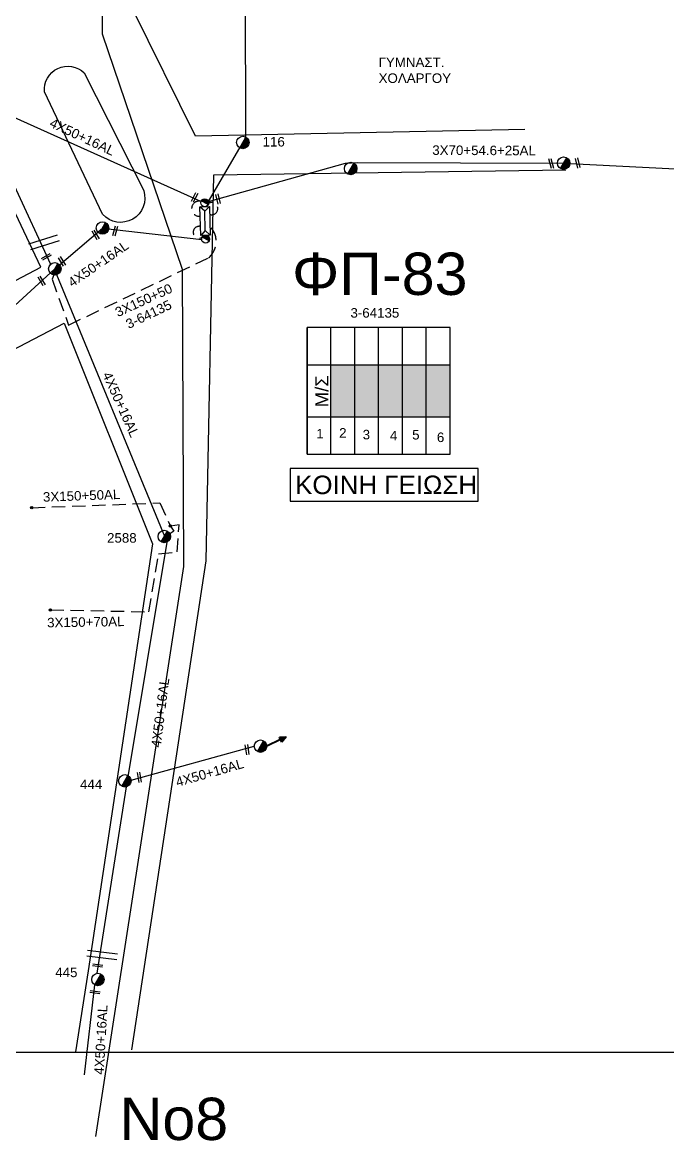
# Model space of a CAD drawing. Header units: millimetres. Extents: x 839 to 3144, y 747 to 1790.
# Drawn here: x 1226.5 to 1348.4, y 747.1 to 958.3 of the extents above; entities that cross this region are included whole.
import ezdxf
from ezdxf.enums import TextEntityAlignment as Align

# ---------------------------------------------------------------- set-up
doc = ezdxf.new("R2010")
doc.units = ezdxf.units.MM
doc.linetypes.add('DASHED', pattern=[19.05, 12.7, -6.35])
for name, color, linetype in [('Ασφαλειοκιβώτια Χ.Τ 6 αναχωρήσεων', 7, 'Continuous'), ('Γέφυρες Εναερίου Δικτύου', 7, 'DASHED'), ('Γυμνά εναέρια ΧΤ και ΦΟΠ (3Φ)   4x50+16AL', 7, 'Continuous'), ('Επίτονοι', 7, 'Continuous'), ('Επιγραφές - Σχήματα', 7, 'Continuous'), ('Καλώδια ΧΤ   3x150+50AL', 7, 'DASHED'), ('Καλώδια ΧΤ   3x150+70AL', 7, 'DASHED'), ('Μηχανική τομή', 7, 'Continuous'), ('Στύλος ΦΜ', 7, 'Continuous'), ('Στύλος ΦΜ @ 1', 7, 'Continuous'), ('Συνδέσεις', 7, 'Continuous'), ('Συνεστραμμένα ΧΤ   3x70+54.6+25AL', 7, 'SYN_LINE'), ('Τομή', 7, 'Continuous'), ('Υποσταθμός εναέριος 2 στύλων', 7, 'Continuous'), ('Υποσταθμός πόλεως', 7, 'Continuous'), ('Υπόβαθρο ΔΕΗ', 7, 'Continuous')]:
    doc.layers.add(name, color=color, linetype=linetype)
doc.styles.get("Standard").update_dxf_attribs({"font": 'ARIAL.TTF'})
doc.linetypes.add('SYN_LINE', pattern='A,0.5,-0.0001,["/\\/\\/\\/",Standard,S=0.1,R=0,X=0,Y=-0.05],-0.25', length=0.7501)

# ---------------------------------------------------------------- blocks, each defined once
blk = doc.blocks.new('ΥΠΑΡΧΩΝ ΤΣΙΜΕΝΤΕΝΙΟΣ ΣΤΥΛΟΣ')
at = {"layer": 'Στύλος ΦΜ'}
blk.add_hatch(color=7, dxfattribs=at).paths.add_polyline_path([(-1.29, -2.28, 0.574793), (2.62, 0, 0.268822), (1.3, 2.27)])
at = {"layer": 'Στύλος ΦΜ', "color": 7}
blk.add_line((-1.29, -2.28), (1.3, 2.27), dxfattribs=at)
blk.add_circle((0, 0), 2.62, dxfattribs=at)
at = {"layer": 'Στύλος ΦΜ', "flags": 4}
for tag, p in [('ΑΡΙΘΜΟΣ', (-4.68, 8.05)), ('ΤΥΠΟΣ', (-4.91, 3.03))]:
    blk.add_attdef(tag, p, '', height=4, dxfattribs=at)
blk = doc.blocks.new('ΤΟΜΗ')
at = {"layer": 'Τομή', "ltscale": 40}
for p, q in [((-5.68, 0), (5.68, 0)), ((5.68, -2.33), (-5.68, -2.33))]:
    blk.add_line(p, q, dxfattribs=at)
blk = doc.blocks.new('ΕΠΙΤΟΝΟΣ')
at = {"layer": 'Επίτονοι', "lineweight": 40, "ltscale": 40}
blk.add_hatch(color=256, dxfattribs=at).paths.add_polyline_path([(-1.13, 6.47), (0, 9.1), (1.13, 6.47)])
for p, q in [((-1.13, 6.47), (0, 9.1)), ((1.13, 6.47), (-1.13, 6.47)), ((-1.13, 6.47), (0, 6.47)), ((0, 9.1), (1.13, 6.47)), ((0, 6.47), (0, 0))]:
    blk.add_line(p, q, dxfattribs=at)
blk = doc.blocks.new('ΥΠΟΣΤΑΘΜΟΣ ΕΝΑΕΡΙΟΣ ΕΠΙ 2 ΣΤΥΛΩΝ')
at = {"layer": 'Υποσταθμός εναέριος 2 στύλων', "linetype": 'Continuous'}
for points in [[(-11.97, -2.11, 0.574793), (-8.45, -0.07, 0.268822), (-9.64, 1.98)], [(9.68, -2.15, 0.574793), (13.19, -0.1, 0.268822), (12.01, 1.95)]]:
    blk.add_hatch(color=256, dxfattribs=at).paths.add_polyline_path(points)
for p, q in [((-11.97, -2.11), (-9.64, 1.98)), ((9.68, -2.15), (12.01, 1.95))]:
    blk.add_line(p, q, dxfattribs=at)
for centre in [(-10.81, -0.07), (10.84, -0.1)]:
    blk.add_circle(centre, 2.36, dxfattribs=at)
at = {"layer": 'Υποσταθμός πόλεως', "linetype": 'Continuous', "ltscale": 40}
blk.add_lwpolyline([(-8.57, 2.82), (8.57, 2.82), (8.57, -2.82), (-8.57, -2.82)], close=True, dxfattribs=at)
for points in [[(-5.75, 0), (-8.57, 2.82)], [(-8.57, -2.82), (-5.75, 0)], [(-5.75, 0), (5.75, 0)], [(5.75, 0), (8.57, 2.82)], [(8.57, -2.82), (5.75, 0)]]:
    blk.add_lwpolyline(points, dxfattribs=at)
at = {"layer": 'Υποσταθμός εναέριος 2 στύλων', "ltscale": 40, "flags": 1}
for tag, p in [('ΜΕΤΑΣΧΗΜΑΤΙΣΜΟΣ', (14.09, 2.51)), ('ΙΣΧΥΣ', (14.07, -0.28)), ('ΑΡΙΘΜΟΣ', (14.19, -3))]:
    blk.add_attdef(tag, p, '', height=1.8, dxfattribs=at)
blk = doc.blocks.new('ΑΣΦΑΛΕΙΟΚΙΒΩΤΙΟ ΥΠΟΣΤΑΘΜΟΥ 6 ΑΝΑΧΩΡΗΣΕΩΝ')
at = {"layer": 'Ασφαλειοκιβώτια Χ.Τ 6 αναχωρήσεων', "ltscale": 40}
for p, q in [((-23.91, 27), (23.91, 27)), ((-9.83, 27), (-9.83, -27)), ((9.83, 27), (9.83, -27)), ((-23.91, 18), (23.91, 18)), ((-23.91, 9), (23.91, 9)), ((-23.91, 0), (23.91, 0)), ((-23.91, -9), (23.91, -9)), ((-23.91, -18), (23.91, -18))]:
    blk.add_line(p, q, dxfattribs=at)
at = {"layer": 'Ασφαλειοκιβώτια Χ.Τ 6 αναχωρήσεων'}
blk.add_lwpolyline([(-23.91, -27), (23.91, -27), (23.91, 27), (-23.91, 27)], close=True, dxfattribs=at)
for s, p in [('1', (-17.99, 23.52)), ('2', (-17.69, 14.89)), ('3', (-18.35, 6.01)), ('4', (-18.73, -4.28)), ('5', (-18.41, -12.69)), ('6', (-19.37, -22.03))]:
    blk.add_text(s, height=3.6, rotation=270, dxfattribs=at).set_placement(p)
at = {"layer": 'Ασφαλειοκιβώτια Χ.Τ 6 αναχωρήσεων', "ltscale": 40}
for tag, height, p in [('ΟΝΟΜΑ', 5, (-0.27, 31.68)), ('ΚΕΙΜΕΝΟ 1', 2, (16.95, 22.41)), ('ΚΕΙΜΕΝΟ 2', 2, (16.95, 13.71)), ('ΚΕΙΜΕΝΟ 3', 2, (16.95, 4.31)), ('ΚΕΙΜΕΝΟ 4', 2, (16.95, -4.67)), ('ΚΕΙΜΕΝΟ 5', 2, (16.95, -13.51)), ('ΚΕΙΜΕΝΟ 6', 2, (16.95, -22.43)), ('ΣΧ', 2, (-0.21, -29.21))]:
    blk.add_attdef(tag, text='', height=height, dxfattribs=at).set_placement(p, align=Align.MIDDLE_CENTER)
blk = doc.blocks.new('ΜΗΧΑΝΙΚΗ ΤΟΜΗ')
at = {"layer": 'Μηχανική τομή', "ltscale": 40}
for p, q in [((-1.89, 0.78), (1.89, 0.78)), ((1.89, 0), (-1.89, 0))]:
    blk.add_line(p, q, dxfattribs=at)
blk = doc.blocks.new('A$C3F94617C')
at = {"layer": 'Μηχανική τομή', "xscale": 0.5, "yscale": 0.5, "zscale": 0.5}
blk.add_blockref('ΜΗΧΑΝΙΚΗ ΤΟΜΗ', (0.95, 0), dxfattribs=at)
blk = doc.blocks.new('_ΣΥΝΔΕΣΗ')
at = {"layer": 'Συνδέσεις', "linetype": 'SYN_LINE', "ltscale": 40}
blk.add_hatch(color=256, dxfattribs=at).paths.add_polyline_path([(0.5, -0.01, 1), (-0.5, -0.01, 1)])
at = {"layer": 'Συνδέσεις'}
blk.add_circle((0, -0.01), 0.5, dxfattribs=at)

msp = doc.modelspace()

# ---------------------------------------------------------------- hatches: boundary and pattern name
at = {"layer": 'Ασφαλειοκιβώτια Χ.Τ 6 αναχωρήσεων', "ltscale": 0.2}
for color, points in [(1, [(1289.28, 893.65), (1284.78, 893.65), (1284.78, 883.82), (1289.28, 883.82)]), (2, [(1289.28, 893.65), (1289.28, 883.82), (1293.78, 883.82), (1293.78, 893.65)]), (85, [(1293.78, 893.65), (1293.78, 883.82), (1298.28, 883.82), (1298.28, 893.65)]), (151, [(1298.28, 893.65), (1298.28, 883.82), (1302.78, 883.82), (1302.78, 893.65)]), (30, [(1302.78, 893.65), (1302.78, 883.82), (1307.28, 883.82), (1307.28, 893.65)])]:
    msp.add_hatch(color=color, dxfattribs=at).paths.add_polyline_path(points)

# ---------------------------------------------------------------- linework, layer by layer
at = {"layer": 'Γέφυρες Εναερίου Δικτύου', "color": 85, "linetype": 'Continuous', "lineweight": 30, "ltscale": 0.2}
msp.add_lwpolyline([(1240.38, 747.83), (1256.99, 855.52), (1256.74, 911.68), (1241.63, 956.13), (1240.93, 1098.03), (1254.34, 1113.25), (1209.24, 1207.12), (1279, 1229.07), (1364.43, 1258.51), (1320.1, 1346.57), (1279.82, 1424.1), (1247.52, 1487.49), (1205.71, 1566.9), (1162.53, 1649.92), (1121.62, 1729.43), (1194.67, 1771.2)], dxfattribs=at)
at = {"layer": 'Γυμνά εναέρια ΧΤ και ΦΟΠ (3Φ)   4x50+16AL', "color": 1, "ltscale": 0.2}
for points in [[(1260.24, 924.53), (1217.35, 943.76), (1187.87, 931.51)], [(1218.04, 942.4), (1231.81, 912.64)]]:
    msp.add_lwpolyline(points, dxfattribs=at)
at = {"layer": 'Γυμνά εναέρια ΧΤ και ΦΟΠ (3Φ)   4x50+16AL', "color": 2, "ltscale": 0.2}
msp.add_lwpolyline([(1131.38, 849.53), (1139.59, 854.05), (1155.8, 863.06), (1173.76, 872.51), (1196.79, 884.51), (1213, 893.82), (1232.62, 911.78), (1241.65, 919.49), (1260.37, 917.35)], dxfattribs=at)
at = {"layer": 'Γυμνά εναέρια ΧΤ και ΦΟΠ (3Φ)   4x50+16AL', "color": 85, "ltscale": 0.2}
for points in [[(1240.6, 778.68), (1246.19, 813.9), (1253.83, 860.16), (1233.02, 910.67)], [(1247.04, 815.16), (1270.31, 821.56)]]:
    msp.add_lwpolyline(points, dxfattribs=at)
at = {"layer": 'Γυμνά εναέρια ΧΤ και ΦΟΠ (3Φ)   4x50+16AL', "color": 6, "ltscale": 0.2}
msp.add_lwpolyline([(1238.25, 759.49), (1240.19, 776.49)], dxfattribs=at)
at = {"layer": 'Επιγραφές - Σχήματα'}
msp.add_lwpolyline([(875.79, 1777.39), (2904.25, 1777.39), (2904.25, 763.69), (875.79, 763.69)], close=True, dxfattribs=at)
at = {"layer": 'Επιγραφές - Σχήματα', "color": 190}
msp.add_lwpolyline([(1277.07, 867.88), (1312.58, 867.88), (1312.58, 874.06), (1277.07, 874.06)], close=True, dxfattribs=at)
at = {"layer": 'Επιγραφές - Σχήματα', "color": 1, "linetype": 'DASHED', "ltscale": 0.2}
msp.add_arc((1259.91, 923.14), 1.44, 76.7205, 276.84, dxfattribs=at)
at = {"layer": 'Επιγραφές - Σχήματα', "color": 151, "linetype": 'DASHED', "ltscale": 0.2}
msp.add_arc((1262.26, 923.15), 1.15, 249.5924, 120.6039, dxfattribs=at)
at = {"layer": 'Επιγραφές - Σχήματα', "color": 2, "linetype": 'DASHED', "ltscale": 0.2}
msp.add_arc((1259.89, 918.69), 1.12, 77.4803, 299.5606, dxfattribs=at)
at = {"layer": 'Καλώδια ΧΤ   3x150+50AL', "color": 85, "ltscale": 0.2}
for points in [[(1232.43, 910.62), (1232.12, 909.83), (1235.22, 901.15), (1261.66, 913.86)], [(1228.27, 866.65), (1252.48, 867.55), (1254.45, 863.17), (1255.11, 862.21), (1254.36, 861.71)]]:
    msp.add_lwpolyline(points, dxfattribs=at)
msp.add_arc((1259.16, 916.93), 3.96, 309.0629, 45.8095, dxfattribs=at)
at = {"layer": 'Καλώδια ΧΤ   3x150+70AL', "color": 85, "ltscale": 0.2}
msp.add_lwpolyline([(1231.79, 847.34), (1250.38, 846.98), (1252.24, 857.91), (1255.71, 858.29), (1256.09, 863.4), (1254.45, 863.17)], dxfattribs=at)
at = {"layer": 'Συνεστραμμένα ΧΤ   3x70+54.6+25AL', "color": 30, "ltscale": 20}
msp.add_lwpolyline([(1268.72, 936.68), (1268.72, 936.68), (1268.63, 964.12), (1268.12, 965.18), (1235.49, 980.7), (1236.33, 1025.66)], dxfattribs=at)
at = {"layer": 'Συνεστραμμένα ΧΤ   3x70+54.6+25AL', "color": 30, "ltscale": 15}
msp.add_lwpolyline([(1261.64, 924.5), (1267.55, 934.63)], dxfattribs=at)
at = {"layer": 'Συνεστραμμένα ΧΤ   3x70+54.6+25AL', "color": 151, "ltscale": 20}
msp.add_lwpolyline([(1261.64, 924.5), (1287.51, 931.71), (1289.78, 931.89), (1328.74, 931.72), (1359.79, 930.19), (1360.81, 929.59), (1372.84, 892.06), (1373.33, 890.57), (1397.39, 855.03), (1434.2, 816.73)], dxfattribs=at)
at = {"layer": 'Υπόβαθρο ΔΕΗ'}
for points in [[(1321.38, 938.09), (1259.19, 936.87), (1247.31, 960.92), (1249.16, 1053), (1245.89, 1100.68, -0.260358), (1254.41, 1107.97), (1352.84, 1134.3), (1419.99, 1153.22), (1437.37, 1150.83)], [(1241.66, 922.09), (1230.69, 945.2, -0.706279), (1238.18, 948.78), (1249.42, 926.55, -0.811877), (1241.66, 922.09, -0.935291)]]:
    msp.add_lwpolyline(points, format="xyb", dxfattribs=at)
msp.add_lwpolyline([(1127.13, 857.95), (1229.99, 912.1), (1216.14, 941.3), (1106.95, 890.84)], close=True, dxfattribs=at)
for points in [[(1247.16, 764.2), (1261.19, 856.61), (1262.69, 929.53), (1329.12, 930.49)], [(1175.47, 764.69), (1145.41, 825.25), (1139.39, 837.76), (1132.79, 848.35), (1191.63, 879.19), (1234.38, 901.51), (1251.07, 859.82), (1238.92, 779.15), (1236.56, 763.86)]]:
    msp.add_lwpolyline(points, dxfattribs=at)

# ---------------------------------------------------------------- block references
at = {"layer": 'Ασφαλειοκιβώτια Χ.Τ 6 αναχωρήσεων', "xscale": 0.5, "yscale": 0.5, "zscale": 0.5, "rotation": 90}
msp.add_blockref('ΑΣΦΑΛΕΙΟΚΙΒΩΤΙΟ ΥΠΟΣΤΑΘΜΟΥ 6 ΑΝΑΧΩΡΗΣΕΩΝ', (1293.78, 888.73), dxfattribs=at)
at = {"layer": 'Επίτονοι', "xscale": 0.4500000000000521, "yscale": 0.4500000000000521, "zscale": 0.4500000000000521, "rotation": 295.5950689090948}
msp.add_blockref('ΕΠΙΤΟΝΟΣ', (1272.66, 821.57), dxfattribs=at)
at = {"layer": 'Επιγραφές - Σχήματα', "ltscale": 0.2}
for p, rotation in [((1326.8, 930.8), 104.0897649219439), ((1331.81, 930.91), 104.0897649219443), ((1258.77, 924.35), 62.59723243504059), ((1263.87, 924.09), 104.0897649219441), ((1244.1, 919.89), 254.9247726088285), ((1239.67, 918.88), 301.3799993711911), ((1231.76, 914.67), 209.9389665601416), ((1233.31, 913.88), 301.3799993711911), ((1229.46, 910.19), 301.3799993711911), ((1268.61, 821.85), 279.2116658291872), ((1248.26, 816.6), 279.2116658291872), ((1239.75, 780.07), 352.4054834922134), ((1239.25, 775.06), 352.4054834922134)]:
    msp.add_blockref('A$C3F94617C', p, dxfattribs=dict(at, rotation=rotation))
at = {"layer": 'Στύλος ΦΜ @ 1', "ltscale": 40}
ref = msp.add_blockref('ΥΠΑΡΧΩΝ ΤΣΙΜΕΝΤΕΝΙΟΣ ΣΤΥΛΟΣ', (1268.13, 935.66), dxfattribs=dict(at, xscale=0.4499999999998181, yscale=0.4499999999998181, zscale=0.4499999999998181))
ref.add_attrib('ΤΥΠΟΣ', '116', (1271.88, 934.89), dxfattribs={"layer": 'Στύλος ΦΜ', "height": 1.8, "flags": 4})
at = {"layer": 'Στύλος ΦΜ @ 1', "ltscale": 40, "xscale": 0.4499999999998181, "yscale": 0.4499999999998181, "zscale": 0.4499999999998181}
for p in [(1288.51, 930.72), (1328.74, 931.73), (1241.64, 919.49), (1271.49, 821.58)]:
    msp.add_blockref('ΥΠΑΡΧΩΝ ΤΣΙΜΕΝΤΕΝΙΟΣ ΣΤΥΛΟΣ', p, dxfattribs=at)
at = {"layer": 'Στύλος ΦΜ @ 1', "ltscale": 40}
ref = msp.add_blockref('ΥΠΑΡΧΩΝ ΤΣΙΜΕΝΤΕΝΙΟΣ ΣΤΥΛΟΣ', (1232.62, 911.78), dxfattribs=dict(at, xscale=0.4499999999998181, yscale=0.4499999999998181, zscale=0.4499999999998181))
ref.add_attrib('ΤΥΠΟΣ', '3556', (1219.33, 910.28), dxfattribs={"layer": 'Στύλος ΦΜ', "height": 1.8, "flags": 4})
ref = msp.add_blockref('ΥΠΑΡΧΩΝ ΤΣΙΜΕΝΤΕΝΙΟΣ ΣΤΥΛΟΣ', (1253.3, 861.21), dxfattribs=dict(at, xscale=0.4499999999998181, yscale=0.4499999999998181, zscale=0.4499999999998181))
ref.add_attrib('ΤΥΠΟΣ', '2588', (1242.5, 860.04), dxfattribs={"layer": 'Στύλος ΦΜ', "height": 1.8, "flags": 4})
ref = msp.add_blockref('ΥΠΑΡΧΩΝ ΤΣΙΜΕΝΤΕΝΙΟΣ ΣΤΥΛΟΣ', (1245.86, 815.03), dxfattribs=dict(at, xscale=0.4499999999998181, yscale=0.4499999999998181, zscale=0.4499999999998181))
ref.add_attrib('ΤΥΠΟΣ', '444', (1237.4, 813.48), dxfattribs={"layer": 'Στύλος ΦΜ', "height": 1.8, "flags": 4})
ref = msp.add_blockref('ΥΠΑΡΧΩΝ ΤΣΙΜΕΝΤΕΝΙΟΣ ΣΤΥΛΟΣ', (1240.77, 777.51), dxfattribs=dict(at, xscale=0.4499999999998181, yscale=0.4499999999998181, zscale=0.4499999999998181))
ref.add_attrib('ΤΥΠΟΣ', '445', (1232.71, 777.95), dxfattribs={"layer": 'Στύλος ΦΜ', "height": 1.8, "flags": 4})
at = {"layer": 'Συνδέσεις', "xscale": 0.4500000000000455, "yscale": 0.4500000000000455, "zscale": 0.4500000000000455}
for p in [(1228.27, 866.66), (1254.45, 863.18), (1231.79, 847.34)]:
    msp.add_blockref('_ΣΥΝΔΕΣΗ', p, dxfattribs=at)
at = {"layer": 'Τομή'}
for p, xscale, yscale, zscale, rotation in [((1230.41, 917.33), 0.499999999999977, 0.499999999999977, 0.499999999999977, 17.63442197878707), ((1241.65, 782.71), 0.5000000000000339, 0.5000000000000339, 0.5000000000000339, 353.3396152961028)]:
    msp.add_blockref('ΤΟΜΗ', p, dxfattribs=dict(at, xscale=xscale, yscale=yscale, zscale=zscale, rotation=rotation))
at = {"layer": 'Υποσταθμός εναέριος 2 στύλων', "xscale": 0.3176794754731129, "yscale": 0.3176794754731129, "zscale": 0.3176794754731129, "rotation": 91.59339484977296}
msp.add_blockref('ΥΠΟΣΤΑΘΜΟΣ ΕΝΑΕΡΙΟΣ ΕΠΙ 2 ΣΤΥΛΩΝ', (1261, 920.82), dxfattribs=at)

# ---------------------------------------------------------------- texts
at = {"layer": 'Γυμνά εναέρια ΧΤ και ΦΟΠ (3Φ)   4x50+16AL', "linetype": 'SYN_LINE', "ltscale": 20}
for rotation, p in [(334.8679, (1237.83, 936.72)), (34.7177, (1240.83, 912.73)), (294.187, (1245.12, 886.14)), (82.74, (1252.55, 827.94)), (15.8918, (1261.88, 816.57)), (86.8172, (1241.33, 766.12))]:
    msp.add_text('4X50+16AL', height=1.8, rotation=rotation, dxfattribs=at).set_placement(p, align=Align.MIDDLE)
at = {"layer": 'Επιγραφές - Σχήματα', "color": 1, "linetype": 'Continuous', "ltscale": 0.2, "insert": (1293.79, 951.7), "char_height": 1.8, "width": 15.3706, "attachment_point": 1}
msp.add_mtext('ΓΥΜΝΑΣΤ.\\PΧΟΛΑΡΓΟΥ', dxfattribs=at)
at = {"layer": 'Επιγραφές - Σχήματα', "ltscale": 0.2, "char_height": 8, "width": 39.9345, "attachment_point": 1}
for s, insert in [('ΦΠ-83', (1277.44, 914.84)), ('Νο8', (1244.87, 755.17))]:
    msp.add_mtext(s, dxfattribs=dict(at, insert=insert))
at = {"layer": 'Επιγραφές - Σχήματα', "ltscale": 0.2, "attachment_point": 1}
for s, insert, char_height, width, rotation in [('3-64135', (1245.8, 902.02), 1.8, 20.6794, 25.4496), ('Μ/Σ', (1281.82, 885.63), 2.5, 3.1026, 90)]:
    msp.add_mtext(s, dxfattribs=dict(at, insert=insert, char_height=char_height, width=width, rotation=rotation))
at = {"layer": 'Επιγραφές - Σχήματα', "linetype": 'Continuous', "ltscale": 0.2, "insert": (1288.47, 904.36), "char_height": 1.8, "width": 20.7268, "attachment_point": 1}
msp.add_mtext('3-64135', dxfattribs=at)
at = {"layer": 'Επιγραφές - Σχήματα', "color": 190, "insert": (1278.02, 872.71), "char_height": 3.5, "width": 35.1311, "attachment_point": 1}
msp.add_mtext('KOINH ΓΕΙΩΣΗ', dxfattribs=at)
at = {"layer": 'Καλώδια ΧΤ   3x150+50AL', "linetype": 'SYN_LINE', "ltscale": 20}
for s, rotation, p in [('3X150+50', 24.5618, (1249.41, 905.85)), ('3X150+50AL', 2.0752, (1237.69, 868.93))]:
    msp.add_text(s, height=1.8, rotation=rotation, dxfattribs=at).set_placement(p, align=Align.MIDDLE)
at = {"layer": 'Καλώδια ΧΤ   3x150+70AL', "linetype": 'SYN_LINE', "ltscale": 20}
msp.add_text('3X150+70AL', height=1.8, rotation=0.9812, dxfattribs=at).set_placement((1238.48, 845.05), align=Align.MIDDLE)
at = {"layer": 'Συνεστραμμένα ΧΤ   3x70+54.6+25AL', "linetype": 'SYN_LINE', "ltscale": 20}
msp.add_text('3X70+54.6+25AL', height=1.8, rotation=359.7422, dxfattribs=at).set_placement((1313.71, 934.16), align=Align.MIDDLE)

doc.saveas('drawing.dxf')
